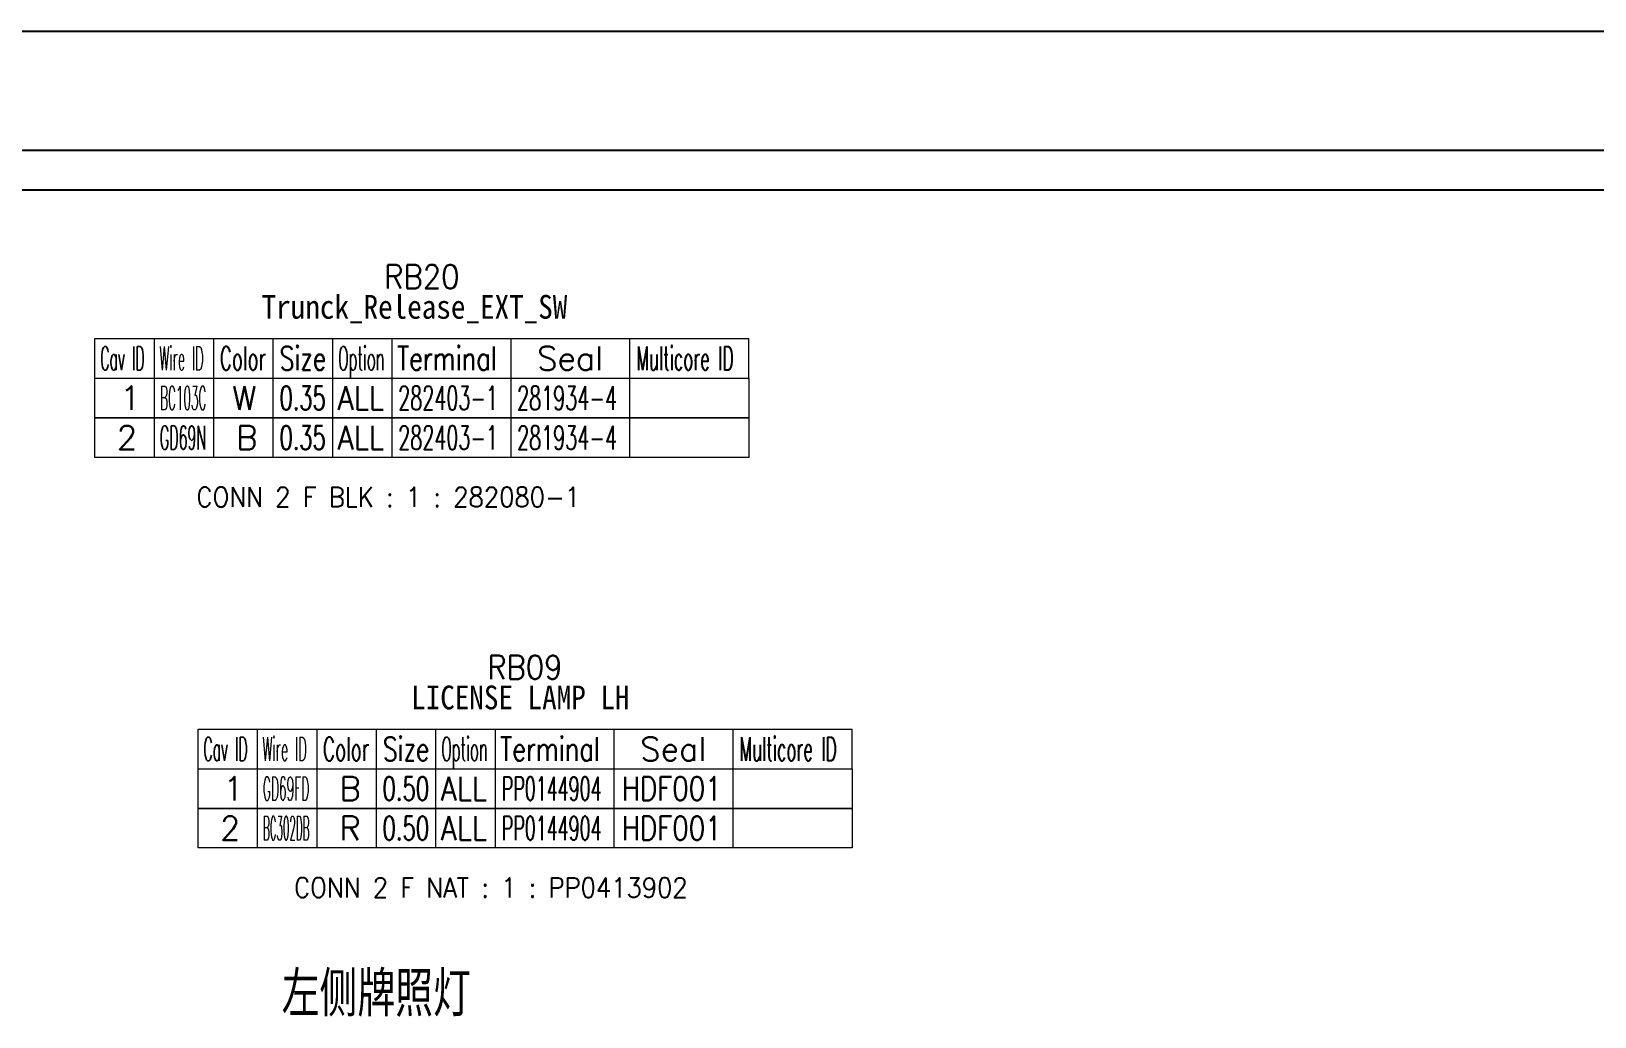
# Model space of a CAD drawing. Header units: inches. Extents: x 47316 to 59086, y 3141 to 11743.
# Drawn here: x 51264.7 to 51462, y 3794.7 to 3919.1 of the extents above; entities that cross this region are included whole.
import ezdxf

# ---------------------------------------------------------------- set-up
doc = ezdxf.new("R2010")
doc.units = ezdxf.units.IN
doc.header["$MEASUREMENT"] = 0
doc.styles.add('MtX_SimSun', font='')
doc.styles.get("Standard").update_dxf_attribs({"font": ''})
doc.styles.get('MtX_SimSun').set_extended_font_data('SimSun')
doc.styles.get('Standard').set_extended_font_data('SimSun')

msp = doc.modelspace()

# ---------------------------------------------------------------- linework, layer by layer
at = {"color": 0, "lineweight": -3}
for p, q in [((50262.93, 3919.09), (51944.93, 3919.09)), ((50282.93, 3904.09), (51882.93, 3904.09)), ((50282.93, 3899.09), (51924.93, 3899.09))]:
    msp.add_line(p, q, dxfattribs=at)
at = {"color": 102, "linetype": 'Continuous', "lineweight": 15}
for p, q in [((51272.73, 3880.31), (51355.23, 3880.31)), ((51272.73, 3875.31), (51272.73, 3880.31)), ((51272.73, 3875.31), (51355.23, 3875.31)), ((51280.23, 3870.31), (51280.23, 3875.31)), ((51287.73, 3870.31), (51287.73, 3875.31)), ((51295.23, 3870.31), (51295.23, 3875.31)), ((51302.73, 3870.31), (51302.73, 3875.31)), ((51310.23, 3870.31), (51310.23, 3875.31)), ((51325.23, 3870.31), (51325.23, 3875.31)), ((51340.23, 3870.31), (51340.23, 3875.31)), ((51280.23, 3865.31), (51280.23, 3870.31)), ((51287.73, 3865.31), (51287.73, 3870.31)), ((51295.23, 3865.31), (51295.23, 3870.31)), ((51302.73, 3865.31), (51302.73, 3870.31)), ((51310.23, 3865.31), (51310.23, 3870.31)), ((51325.23, 3865.31), (51325.23, 3870.31)), ((51340.23, 3865.31), (51340.23, 3870.31)), ((51293.25, 3821.02), (51293.25, 3826.02)), ((51300.75, 3821.02), (51300.75, 3826.02)), ((51308.25, 3821.02), (51308.25, 3826.02)), ((51315.75, 3821.02), (51315.75, 3826.02)), ((51323.25, 3821.02), (51323.25, 3826.02)), ((51338.25, 3821.02), (51338.25, 3826.02)), ((51353.25, 3821.02), (51353.25, 3826.02)), ((51293.25, 3816.02), (51293.25, 3821.02)), ((51300.75, 3816.02), (51300.75, 3821.02)), ((51308.25, 3816.02), (51308.25, 3821.02)), ((51315.75, 3816.02), (51315.75, 3821.02)), ((51323.25, 3816.02), (51323.25, 3821.02)), ((51338.25, 3816.02), (51338.25, 3821.02)), ((51353.25, 3816.02), (51353.25, 3821.02))]:
    msp.add_line(p, q, dxfattribs=at)
at = {"color": 7, "linetype": 'Continuous', "lineweight": 15}
for p, q in [((51280.23, 3875.31), (51280.23, 3880.31)), ((51287.73, 3875.31), (51287.73, 3880.31)), ((51295.23, 3875.31), (51295.23, 3880.31)), ((51302.73, 3875.31), (51302.73, 3880.31)), ((51310.23, 3875.31), (51310.23, 3880.31)), ((51325.23, 3875.31), (51325.23, 3880.31)), ((51340.23, 3875.31), (51340.23, 3880.31)), ((51355.23, 3875.31), (51355.23, 3880.31)), ((51293.25, 3826.02), (51293.25, 3831.02)), ((51300.75, 3826.02), (51300.75, 3831.02)), ((51308.25, 3826.02), (51308.25, 3831.02)), ((51315.75, 3826.02), (51315.75, 3831.02)), ((51323.25, 3826.02), (51323.25, 3831.02)), ((51338.25, 3826.02), (51338.25, 3831.02)), ((51353.25, 3826.02), (51353.25, 3831.02)), ((51368.25, 3826.02), (51368.25, 3831.02))]:
    msp.add_line(p, q, dxfattribs=at)
at = {"color": 0, "linetype": 'Continuous', "lineweight": 15}
for p, q in [((51285.75, 3831.02), (51368.25, 3831.02)), ((51285.75, 3826.02), (51285.75, 3831.02)), ((51285.75, 3826.02), (51368.25, 3826.02))]:
    msp.add_line(p, q, dxfattribs=at)
at = {"color": 102, "linetype": 'Continuous', "lineweight": 15}
for points in [[(51272.73, 3870.31), (51272.73, 3875.31), (51355.23, 3875.31), (51355.23, 3870.31)], [(51272.73, 3865.31), (51272.73, 3870.31), (51355.23, 3870.31), (51355.23, 3865.31)]]:
    msp.add_lwpolyline(points, close=True, dxfattribs=at)
at = {"color": 0, "linetype": 'Continuous', "lineweight": 15}
for points in [[(51285.75, 3821.02), (51285.75, 3826.02), (51368.25, 3826.02), (51368.25, 3821.02)], [(51285.75, 3816.02), (51285.75, 3821.02), (51368.25, 3821.02), (51368.25, 3816.02)]]:
    msp.add_lwpolyline(points, close=True, dxfattribs=at)

# ---------------------------------------------------------------- texts
at = {"color": 0, "lineweight": -3, "style": 'MtX_SimSun', "width": 0.7}
msp.add_text('左侧牌照灯', height=5, dxfattribs=at).set_placement((51296.29, 3795.3))
at = {"color": 6, "linetype": 'Continuous', "lineweight": 20, "char_height": 3, "attachment_point": 1}
for s, insert, width in [('\\Fromans.shx;\\W0.9000000000;\\T1.0000000000;\\o\\lRB20', (51309.23, 3889.62), 10.5429), ('\\f黑体|b0|i0|c1|p0;\\W0.9000000000;\\T1.0000000000;\\o\\lTrunck_Release_EXT_SW', (51293.76, 3885.81), 40.773), ('\\Fromans.shx;\\W0.9000000000;\\T1.0000000000;\\o\\lRB09', (51322.24, 3840.33), 10.5429), ('\\f黑体|b0|i0|c1|p0;\\W0.9000000000;\\T1.0000000000;\\o\\lLICENSE LAMP LH', (51312.62, 3836.52), 29.1236)]:
    msp.add_mtext(s, dxfattribs=dict(at, insert=insert, width=width))
at = {"color": 7, "linetype": 'Continuous', "lineweight": 15, "char_height": 3, "attachment_point": 1}
for s, insert, width in [('\\Fromans.shx;\\W0.4292452830;\\T1.0000000000;\\o\\lCav ID', (51273.42, 3879.31), 6.5), ('\\Fromans.shx;\\W0.4026548673;\\T1.0000000000;\\o\\lWire ID', (51280.85, 3879.31), 6.5), ('\\Fromans.shx;\\W0.5687500000;\\T1.0000000000;\\o\\lColor', (51288.48, 3879.31), 6.5), ('\\Fromans.shx;\\W0.7222222222;\\T1.0000000000;\\o\\lSize', (51296.04, 3879.31), 6.5), ('\\Fromans.shx;\\W0.4595959596;\\T1.0000000000;\\o\\lOption', (51303.43, 3879.31), 6.5), ('\\Fromans.shx;\\W0.7480916031;\\T1.0000000000;\\o\\lTerminal', (51310.84, 3879.31), 14), ('\\Fromans.shx;\\W1.0000000000;\\T1.0000000000;\\o\\lSeal', (51328.52, 3879.31), 9.2857), ('\\Fromans.shx;\\W0.5185185185;\\T1.0000000000;\\o\\lMulticore ID', (51341.03, 3879.31), 14), ('\\Fromans.shx;\\W1.0000000000;\\T1.0000000000;\\o\\l1', (51275.91, 3874.31), 2.8571), ('\\Fromans.shx;\\W1.0000000000;\\T1.0000000000;\\o\\l2', (51275.48, 3869.31), 2.8571), ('\\Fromans.shx;\\W0.4292452830;\\T1.0000000000;\\o\\lCav ID', (51286.43, 3830.02), 6.5), ('\\Fromans.shx;\\W0.4026548673;\\T1.0000000000;\\o\\lWire ID', (51293.86, 3830.02), 6.5), ('\\Fromans.shx;\\W0.5687500000;\\T1.0000000000;\\o\\lColor', (51301.49, 3830.02), 6.5), ('\\Fromans.shx;\\W0.7222222222;\\T1.0000000000;\\o\\lSize', (51309.06, 3830.02), 6.5), ('\\Fromans.shx;\\W0.4595959596;\\T1.0000000000;\\o\\lOption', (51316.44, 3830.02), 6.5), ('\\Fromans.shx;\\W0.7480916031;\\T1.0000000000;\\o\\lTerminal', (51323.85, 3830.02), 14), ('\\Fromans.shx;\\W1.0000000000;\\T1.0000000000;\\o\\lSeal', (51341.53, 3830.02), 9.2857), ('\\Fromans.shx;\\W0.5185185185;\\T1.0000000000;\\o\\lMulticore ID', (51354.04, 3830.02), 14), ('\\Fromans.shx;\\W1.0000000000;\\T1.0000000000;\\o\\l1', (51288.93, 3825.02), 2.8571), ('\\Fromans.shx;\\W1.0000000000;\\T1.0000000000;\\o\\l2', (51288.5, 3820.02), 2.8571)]:
    msp.add_mtext(s, dxfattribs=dict(at, insert=insert, width=width))
at = {"color": 21, "linetype": 'Continuous', "lineweight": 15, "char_height": 3, "attachment_point": 1}
for s, insert, width in [('\\Fromans.shx;\\W0.3699186992;\\T1.0000000000;\\o\\lBC103C', (51280.94, 3874.31), 6.5), ('\\Fromans.shx;\\W0.6500000000;\\T1.0000000000;\\o\\l0.35', (51296.01, 3874.31), 6.5), ('\\Fromans.shx;\\W0.5903614458;\\T1.0000000000;\\o\\l282403-1', (51310.99, 3874.31), 14), ('\\Fromans.shx;\\W0.4375000000;\\T1.0000000000;\\o\\lGD69N', (51280.92, 3869.31), 6.5), ('\\Fromans.shx;\\W0.6500000000;\\T1.0000000000;\\o\\l0.35', (51296.01, 3869.31), 6.5), ('\\Fromans.shx;\\W0.5903614458;\\T1.0000000000;\\o\\l282403-1', (51310.99, 3869.31), 14), ('\\Fromans.shx;\\W0.3760330579;\\T1.0000000000;\\o\\lGD69FD', (51293.91, 3825.02), 6.5), ('\\Fromans.shx;\\W0.6500000000;\\T1.0000000000;\\o\\l0.50', (51309.03, 3825.02), 6.5), ('\\Fromans.shx;\\W0.5384615385;\\T1.0000000000;\\o\\lPP0144904', (51324.05, 3825.02), 14), ('\\Fromans.shx;\\W0.3159722222;\\T1.0000000000;\\o\\lBC302DB', (51293.93, 3820.02), 6.5), ('\\Fromans.shx;\\W0.6500000000;\\T1.0000000000;\\o\\l0.50', (51309.03, 3820.02), 6.5), ('\\Fromans.shx;\\W0.5384615385;\\T1.0000000000;\\o\\lPP0144904', (51324.05, 3820.02), 14)]:
    msp.add_mtext(s, dxfattribs=dict(at, insert=insert, width=width))
at = {"color": 140, "linetype": 'Continuous', "lineweight": 15, "char_height": 3, "attachment_point": 1}
for s, insert, width in [('\\Fromans.shx;\\W1.0000000000;\\T1.0000000000;\\o\\lW', (51290.05, 3874.31), 3.4286), ('\\Fromans.shx;\\W0.8750000000;\\T1.0000000000;\\o\\lALL', (51303.36, 3874.31), 6.5), ('\\Fromans.shx;\\W0.5903614458;\\T1.0000000000;\\o\\l281934-4', (51325.99, 3874.31), 14), ('\\Fromans.shx;\\W1.0000000000;\\T1.0000000000;\\o\\lB', (51290.55, 3869.31), 3), ('\\Fromans.shx;\\W0.8750000000;\\T1.0000000000;\\o\\lALL', (51303.36, 3869.31), 6.5), ('\\Fromans.shx;\\W0.5903614458;\\T1.0000000000;\\o\\l281934-4', (51325.99, 3869.31), 14), ('\\Fromans.shx;\\W1.0000000000;\\T1.0000000000;\\o\\lB', (51303.57, 3825.02), 3), ('\\Fromans.shx;\\W0.8750000000;\\T1.0000000000;\\o\\lALL', (51316.37, 3825.02), 6.5), ('\\Fromans.shx;\\W0.8099173554;\\T1.0000000000;\\o\\lHDF001', (51339.21, 3825.02), 14), ('\\Fromans.shx;\\W1.0000000000;\\T1.0000000000;\\o\\lR', (51303.57, 3820.02), 3), ('\\Fromans.shx;\\W0.8750000000;\\T1.0000000000;\\o\\lALL', (51316.37, 3820.02), 6.5), ('\\Fromans.shx;\\W0.8099173554;\\T1.0000000000;\\o\\lHDF001', (51339.21, 3820.02), 14)]:
    msp.add_mtext(s, dxfattribs=dict(at, insert=insert, width=width))
at = {"color": 42, "linetype": 'Continuous', "lineweight": 15, "char_height": 2.5, "attachment_point": 1}
for s, insert, width in [('\\Fromans.shx;\\W0.9000000000;\\T1.0000000000;\\o\\lCONN 2 F BLK : 1 : 282080-1', (51285.54, 3861.56), 57.5357), ('\\Fromans.shx;\\W0.9000000000;\\T1.0000000000;\\o\\lCONN 2 F NAT : 1 : PP0413902', (51297.85, 3812.27), 58.9286)]:
    msp.add_mtext(s, dxfattribs=dict(at, insert=insert, width=width))

doc.saveas('drawing.dxf')
